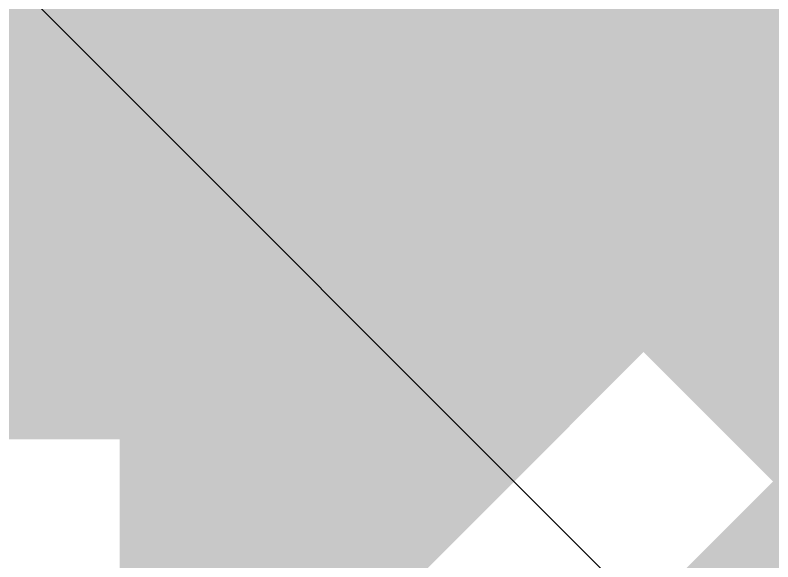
# Model space of a CAD drawing. Header units: inches. Extents: x 0.91 to 3.83, y 2.65 to 3.83.
# Drawn here: x 2.24061 to 2.26212, y 3.10192 to 3.11743 of the extents above; entities that cross this region are included whole.
import ezdxf

# ---------------------------------------------------------------- set-up
doc = ezdxf.new("R2010")
doc.units = ezdxf.units.IN
doc.header["$MEASUREMENT"] = 0
for name, color, linetype in [('Bottom 3D Body', 76, 'Continuous'), ('Bottom Layer', 5, 'Continuous'), ('Mechanical 16', 56, 'Continuous'), ('Top Layer', 1, 'Continuous'), ('Top Overlay', 2, 'Continuous')]:
    doc.layers.add(name, color=color, linetype=linetype)

# ---------------------------------------------------------------- blocks, each defined once
blk = doc.blocks.new('SOT_23_62')
at = {"layer": 'Bottom 3D Body'}
blk.add_lwpolyline([(-0.062992, -0.059055, 0.003937, 0.003937, 0), (-0.062992, 0.059055, 0.003937, 0.003937, 0)], format="xyseb", dxfattribs=at)
at = {"layer": 'Mechanical 16'}
blk.add_lwpolyline([(-0.062992, -0.059, 0.003937, 0.003937, 0), (-0.062992, 0.059, 0.003937, 0.003937, 0)], format="xyseb", dxfattribs=at)
at = {"layer": 'Top Overlay'}
blk.add_lwpolyline([(-0.062992, -0.059055, 0.006, 0.006, 0), (-0.062992, 0.059055, 0.006, 0.006, 0)], format="xyseb", dxfattribs=at)

msp = doc.modelspace()

# ---------------------------------------------------------------- hatches: boundary and pattern name
at = {"layer": 'Top Layer'}
msp.add_hatch(color=1, dxfattribs=at).paths.add_polyline_path([(2.268013, 3.296568), (2.268013, 3.261193), (2.268789, 3.257291), (2.270999, 3.253983), (2.311221, 3.213761), (2.311221, 3.195945), (2.272953, 3.195945), (2.272953, 3.15067), (2.272757, 3.149685), (2.272757, 3.132298), (2.272661, 3.132075), (2.272541, 3.122075), (2.272554, 3.122042), (2.272541, 3.12201), (2.272555, 3.121975), (2.24936, 3.098779), (2.249085, 3.098779), (2.248603, 3.098993), (2.246844, 3.099039), (2.245496, 3.099156), (2.244439, 3.09933), (2.243702, 3.099526), (2.243583, 3.099575), (2.243583, 3.105394), (2.206024, 3.105394), (2.206024, 3.092889), (2.202087, 3.091258), (2.193334, 3.100011), (2.191883, 3.100981), (2.188429, 3.104435), (2.187665, 3.105578), (2.187183, 3.1059), (2.187183, 3.110635), (2.187665, 3.110958), (2.189858, 3.114239), (2.190628, 3.11811), (2.189858, 3.121981), (2.187665, 3.125263), (2.187183, 3.125585), (2.187183, 3.13032), (2.187665, 3.130643), (2.189858, 3.133924), (2.190628, 3.137795), (2.189858, 3.141666), (2.187665, 3.144948), (2.187183, 3.14527), (2.187183, 3.150005), (2.187665, 3.150328), (2.189858, 3.153609), (2.190628, 3.15748), (2.189858, 3.161351), (2.187665, 3.164633), (2.187183, 3.164955), (2.187183, 3.169691), (2.187665, 3.170013), (2.189858, 3.173294), (2.190628, 3.177166), (2.189858, 3.181037), (2.187665, 3.184318), (2.184383, 3.186511), (2.180512, 3.187281), (2.150984, 3.187281), (2.147113, 3.186511), (2.144508, 3.187029), (2.143957, 3.187854), (2.143132, 3.188406), (2.142613, 3.191011), (2.143383, 3.194882), (2.143383, 3.22441), (2.142613, 3.228281), (2.140421, 3.231562), (2.139752, 3.232009), (2.139225, 3.237049), (2.146581, 3.244405), (2.150174, 3.244405), (2.150641, 3.244193), (2.151765, 3.244153), (2.152635, 3.244058), (2.153451, 3.243905), (2.154215, 3.243696), (2.154941, 3.243432), (2.155632, 3.243112), (2.156302, 3.242731), (2.156956, 3.242284), (2.157598, 3.241764), (2.158378, 3.241026), (2.158557, 3.240957), (2.164612, 3.236911), (2.171939, 3.235454), (2.179267, 3.236911), (2.185479, 3.241062), (2.189629, 3.247274), (2.191087, 3.254601), (2.189629, 3.261929), (2.185479, 3.26814), (2.179267, 3.272291), (2.171939, 3.273749), (2.164612, 3.272291), (2.158557, 3.268245), (2.158378, 3.268177), (2.157598, 3.267438), (2.156955, 3.266918), (2.156302, 3.266471), (2.155632, 3.26609), (2.15494, 3.26577), (2.154215, 3.265506), (2.153451, 3.265298), (2.152635, 3.265144), (2.151765, 3.265049), (2.150641, 3.26501), (2.150174, 3.264797), (2.142358, 3.264797), (2.138456, 3.264021), (2.135148, 3.261811), (2.111137, 3.2378), (2.108927, 3.234492), (2.107911, 3.234461), (2.104094, 3.237951), (2.104094, 3.246481), (2.105342, 3.247514), (2.105939, 3.247941), (2.106465, 3.248273), (2.106849, 3.248479), (2.107061, 3.248569), (2.107291, 3.248602), (2.107406, 3.248671), (2.107432, 3.248679), (2.107469, 3.248708), (2.107542, 3.248752), (2.107831, 3.248709), (2.108351, 3.249096), (2.11301, 3.250022), (2.119222, 3.254173), (2.123372, 3.260385), (2.124793, 3.267526), (2.124871, 3.267702), (2.1249, 3.268776), (2.124987, 3.269598), (2.125133, 3.270377), (2.125337, 3.271119), (2.1256, 3.271835), (2.125926, 3.272534), (2.126319, 3.273222), (2.126787, 3.273907), (2.127337, 3.274591), (2.128103, 3.275413), (2.128282, 3.275893), (2.130973, 3.278584), (2.190627, 3.278584), (2.208433, 3.260777), (2.208433, 3.260453), (2.208218, 3.259951), (2.208195, 3.258185), (2.208016, 3.255308), (2.207975, 3.255), (2.206024, 3.255), (2.206024, 3.250608), (2.205732, 3.249917), (2.20596, 3.249355), (2.205849, 3.248759), (2.206024, 3.248505), (2.206024, 3.221378), (2.213811, 3.221378), (2.213859, 3.221259), (2.214056, 3.220521), (2.21423, 3.219464), (2.214347, 3.218116), (2.214393, 3.216357), (2.214607, 3.215876), (2.214607, 3.201448), (2.214393, 3.200967), (2.214348, 3.199235), (2.21423, 3.197908), (2.214058, 3.196875), (2.213866, 3.19616), (2.213784, 3.195962), (2.213754, 3.195945), (2.204055, 3.195945), (2.204055, 3.12689), (2.24752, 3.12689), (2.24752, 3.195945), (2.235853, 3.195945), (2.235822, 3.195962), (2.235741, 3.19616), (2.235548, 3.196875), (2.235376, 3.197908), (2.235259, 3.199235), (2.235213, 3.200967), (2.234999, 3.201448), (2.234999, 3.215876), (2.235213, 3.216357), (2.235259, 3.218116), (2.235377, 3.219465), (2.235551, 3.220521), (2.235747, 3.221258), (2.235795, 3.221378), (2.243583, 3.221378), (2.243583, 3.255), (2.229628, 3.255), (2.229572, 3.255138), (2.229376, 3.255874), (2.229203, 3.256925), (2.229085, 3.258269), (2.229039, 3.260021), (2.228825, 3.260503), (2.228825, 3.265), (2.228049, 3.268902), (2.225839, 3.27221), (2.205649, 3.292399), (2.207435, 3.296181), (2.243583, 3.296181), (2.243583, 3.315854), (2.24722, 3.317361)])

# ---------------------------------------------------------------- linework, layer by layer
at = {"layer": 'Bottom Layer'}
msp.add_line((2.113863, 3.245112), (2.265633, 3.093342), dxfattribs=at)
msp.add_lwpolyline([(2.105682, 3.267712, 0.01, 0.01, 0), (2.272843, 3.100551, 0.01, 0.01, 0)], format="xyseb", dxfattribs=at)
at = {"layer": 'Top Layer'}
msp.add_lwpolyline([(2.253583, 3.088583, 0.01, 0.01, 0), (2.282953, 3.117953, 0.01, 0.01, 0)], format="xyseb", dxfattribs=at)

# ---------------------------------------------------------------- block references
at = {"rotation": 270}
msp.add_blockref('SOT_23_62', (2.264173, 3.051181), dxfattribs=at)

doc.saveas('drawing.dxf')
